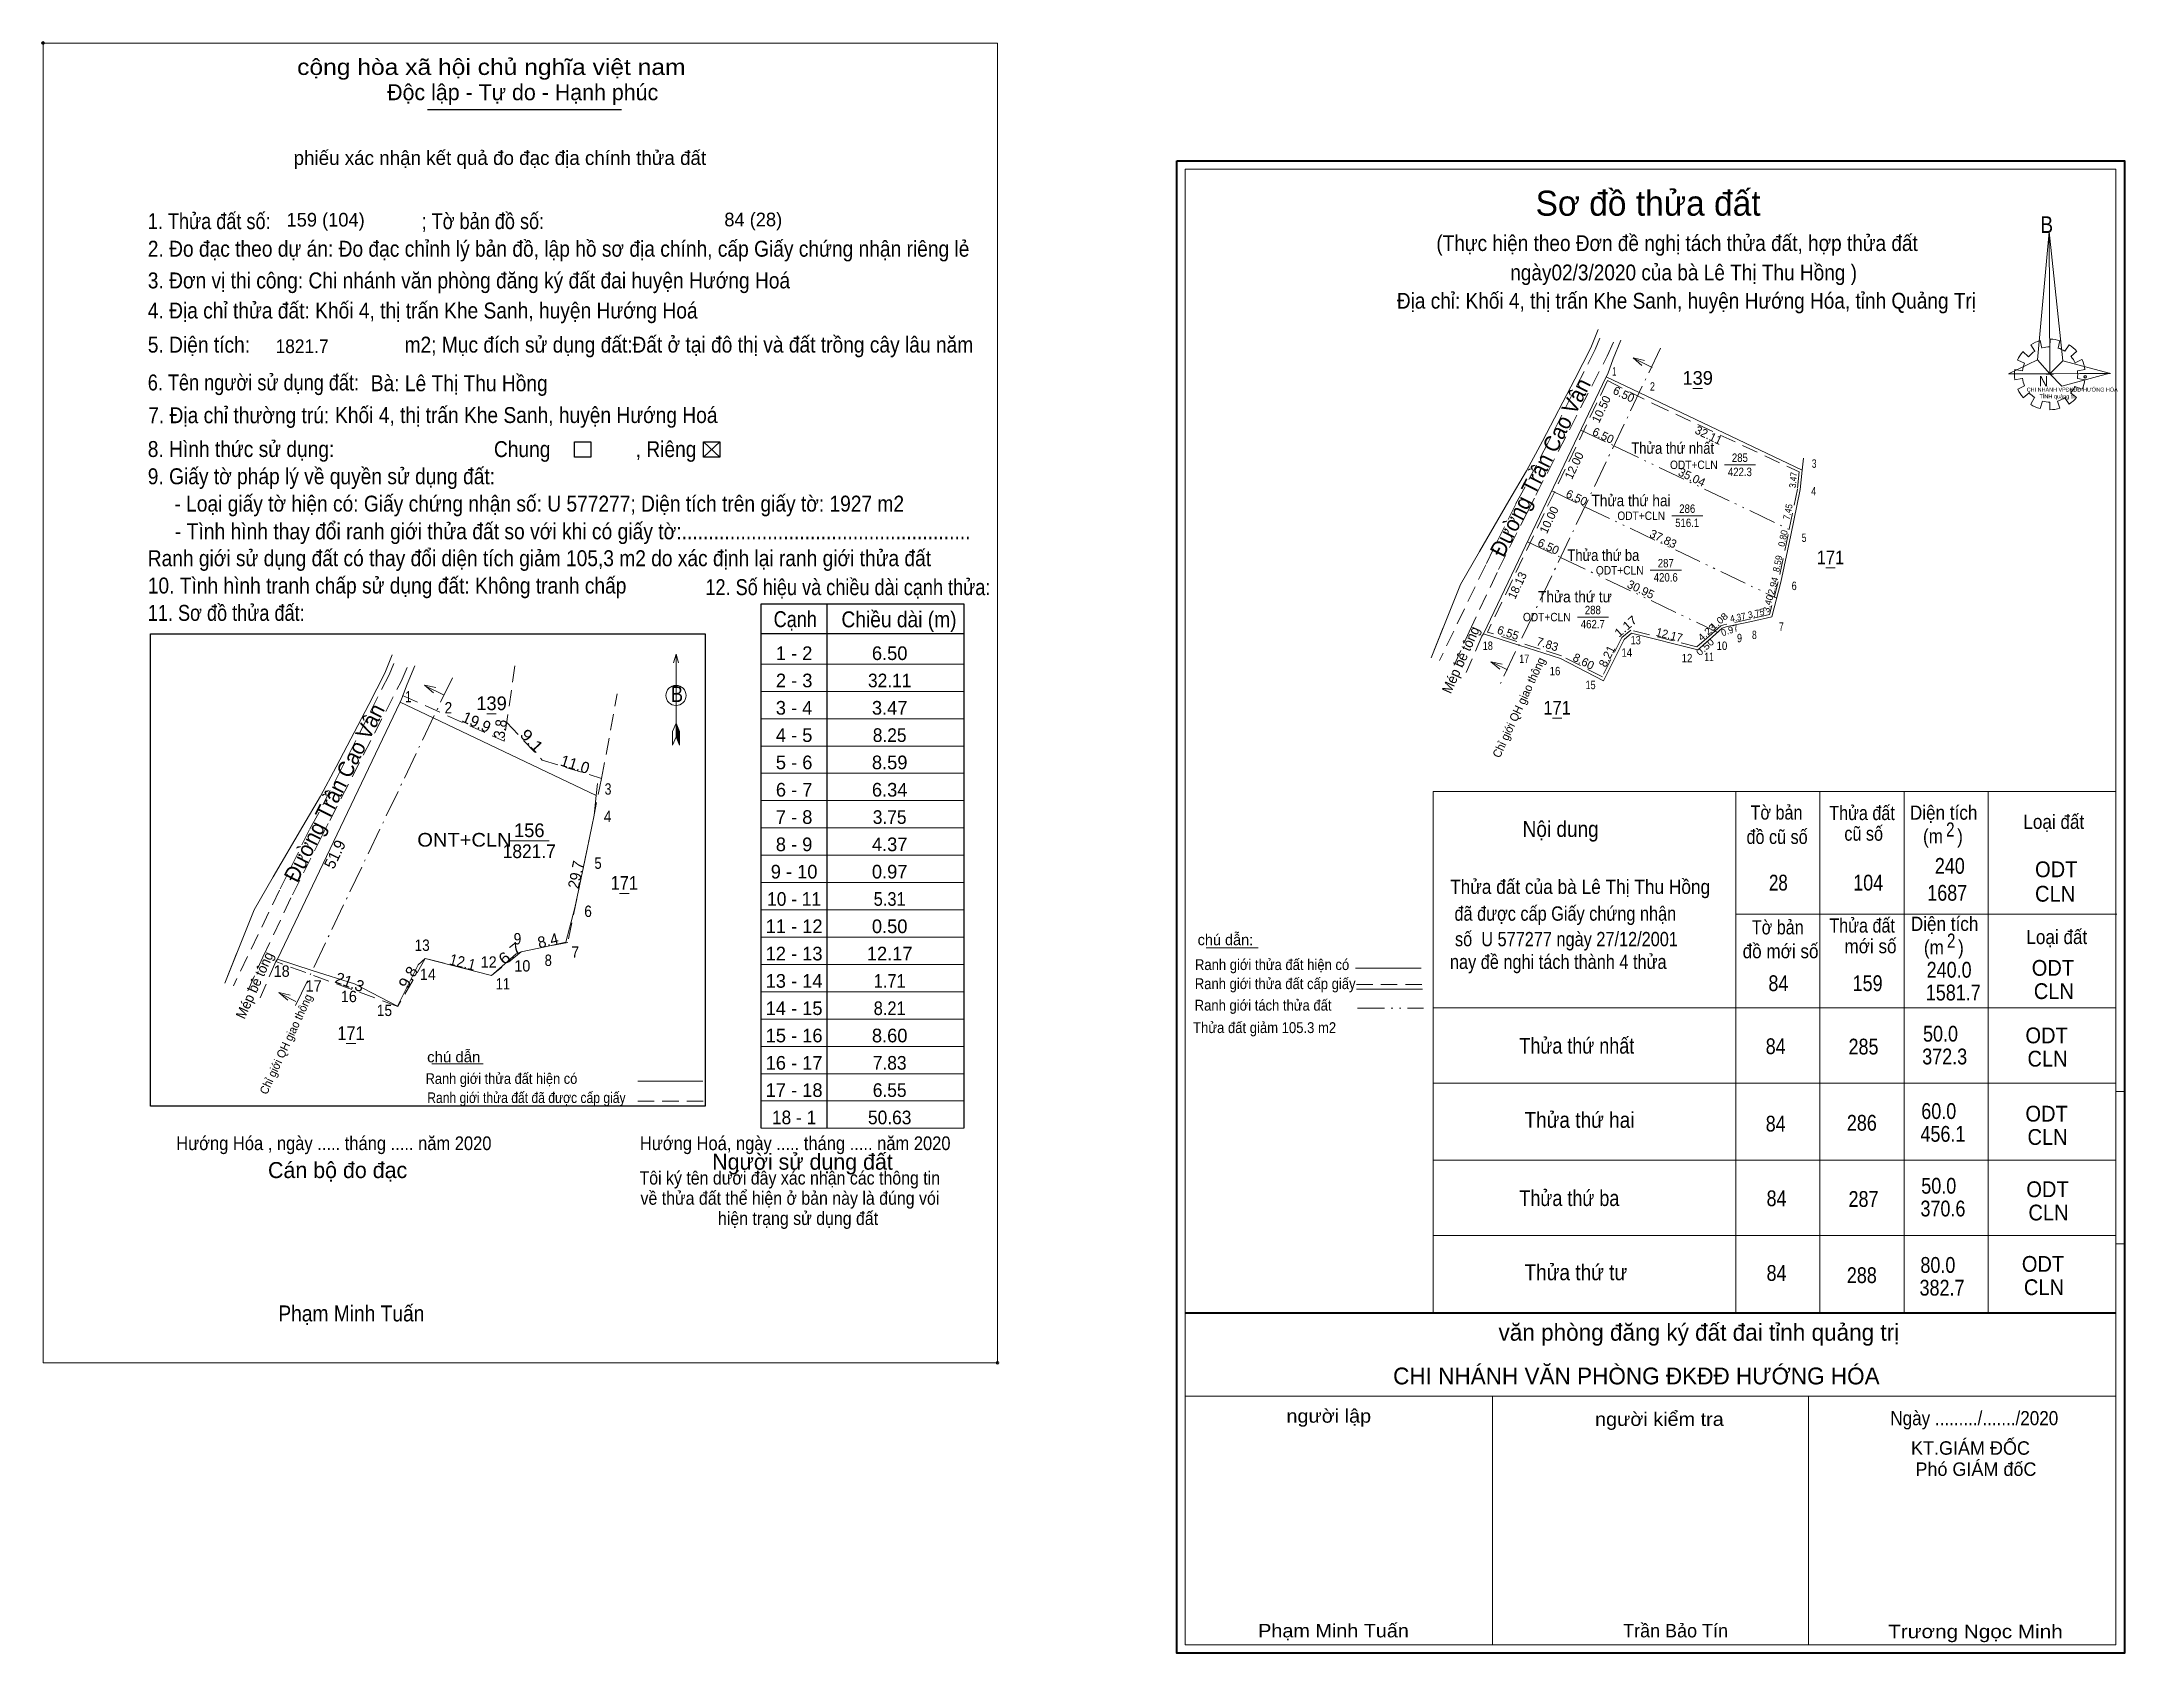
# Model space of a CAD drawing. Header units: metres. Extents: x 549929 to 550299, y 1837998 to 1838285.
import ezdxf
from ezdxf.enums import TextEntityAlignment as Align

# ---------------------------------------------------------------- set-up
doc = ezdxf.new("R2010")
doc.units = ezdxf.units.M
doc.header["$LTSCALE"] = 0.97
doc.header["$PDMODE"] = 32
doc.header["$PDSIZE"] = 0.485
for name, pattern in [('DASH_DOUBLE_DOT', [9.2, 5, -1.2, 0.3, -1.2, 0.3, -1.2]), ('DOT_DASHED', [7.7, 5, -1.2, 0.3, -1.2]), ('MEDIUM_DASHED', [4.5, 3, -1.5])]:
    doc.linetypes.add(name, pattern=pattern)
for name, color, linetype, lineweight in [('1', 7, 'Continuous', 13), ('13', 7, 'Continuous', 13), ('17', 7, 'Continuous', 13), ('23', 7, 'Continuous', 13), ('5', 7, 'Continuous', 35), ('6', 7, 'Continuous', 13), ('63', 7, 'DASH_DOUBLE_DOT', 13)]:
    doc.layers.add(name, color=color, linetype=linetype, lineweight=lineweight)
doc.layers.add('7', color=7, linetype='Continuous')

msp = doc.modelspace()

# ---------------------------------------------------------------- linework, layer by layer
at = {"layer": '1'}
for p, q in [((550280.82, 1838229.77), (550281.84, 1838228.87)), ((550282.99, 1838229.85), (550282.25, 1838230.96)), ((550283.93, 1838231.73), (550284.25, 1838230.41)), ((550285.64, 1838230.62), (550285.68, 1838231.98)), ((550287.44, 1838231.73), (550287.11, 1838230.37)), ((550288.34, 1838229.85), (550289.07, 1838230.96)), ((550290.42, 1838229.77), (550289.4, 1838228.92)), ((550279.39, 1838226.57), (550280.74, 1838226.36)), ((550281.15, 1838227.72), (550279.93, 1838228.23)), ((550284.99, 1838225.76), (550286.3, 1838225.76)), ((550290.13, 1838227.77), (550291.36, 1838228.36)), ((550291.93, 1838226.57), (550290.54, 1838226.36)), ((550280.74, 1838224.99), (550279.39, 1838224.78)), ((550279.93, 1838223.12), (550281.15, 1838223.72)), ((550281.97, 1838222.44), (550280.91, 1838221.58)), ((550289.32, 1838222.44), (550290.42, 1838221.63)), ((550291.4, 1838223.08), (550290.05, 1838223.59)), ((550290.54, 1838224.99), (550291.93, 1838224.78)), ((550282.25, 1838220.43), (550282.95, 1838221.63)), ((550284.34, 1838220.99), (550283.93, 1838219.67)), ((550285.64, 1838219.45), (550285.64, 1838220.77)), ((550286.99, 1838220.99), (550287.4, 1838219.71)), ((550289.07, 1838220.43), (550288.34, 1838221.58)), ((550175.98, 1838151.56), (550297.4, 1838151.56)), ((550175.98, 1838151.56), (550175.98, 1838058.86)), ((550229.79, 1838151.56), (550229.79, 1838058.86)), ((550244.76, 1838151.56), (550244.76, 1838058.86)), ((550259.74, 1838151.56), (550259.74, 1838058.86)), ((550274.71, 1838151.56), (550274.71, 1838058.86)), ((550229.93, 1838129.74), (550297.54, 1838129.74)), ((550175.98, 1838113.06), (550297.4, 1838113.06)), ((550175.98, 1838099.69), (550297.4, 1838099.69)), ((550297.4, 1838098.22), (550298.89, 1838098.22)), ((550175.98, 1838085.96), (550297.4, 1838085.96)), ((550175.98, 1838072.59), (550297.4, 1838072.59)), ((550297.4, 1838071.12), (550298.89, 1838071.12)), ((550130.4, 1838057.41), (550130.4, 1837998.28)), ((550131.91, 1838044), (550297.4, 1838044)), ((550186.56, 1838044), (550186.56, 1837999.79)), ((550242.72, 1838044), (550242.72, 1837999.79))]:
    msp.add_line(p, q, dxfattribs=at)
at = {"layer": '1', "linetype": 'MEDIUM_DASHED'}
msp.add_line((550207, 1838224.62), (550185.66, 1838179.91), dxfattribs=at)
at = {"layer": '1', "lineweight": 35}
msp.add_line((550131.91, 1838058.86), (550297.4, 1838058.86), dxfattribs=at)
at = {"layer": '1'}
for points in [[(550285.56, 1838251.08), (550285.64, 1838225.8), (550283.44, 1838228.32)], [(550285.56, 1838251.08), (550285.64, 1838225.8), (550287.97, 1838228.15)], [(550278.29, 1838225.8), (550283.44, 1838228.32), (550285.64, 1838225.8)], [(550296.42, 1838225.89), (550285.64, 1838225.8), (550287.97, 1838228.15)], [(550296.34, 1838225.93), (550287.77, 1838223.63), (550285.64, 1838225.8)]]:
    msp.add_lwpolyline(points, close=True, dxfattribs=at)
at = {"layer": '1', "linetype": 'MEDIUM_DASHED'}
msp.add_lwpolyline([(550207, 1838224.62), (550215.17, 1838220.49), (550241.09, 1838208.38), (550240.77, 1838205.32), (550239.1, 1838197.26), (550237.35, 1838188.86), (550235.81, 1838183.04), (550232.46, 1838182.26), (550227.7, 1838181.21), (550227.12, 1838181.01), (550225.07, 1838179.17), (550222.9, 1838177.27), (550211.11, 1838180.27), (550209.55, 1838178.91), (550206.07, 1838171.94), (550198.83, 1838175.65), (550195.04, 1838176.87), (550185.66, 1838179.91)], dxfattribs=at)
at = {"layer": '1'}
for centre, major_axis, start_param, end_param in [((550285.6635, 1838225.7165), (6.2992, 0), 2.43958176, 2.72400246), ((550285.6635, 1838225.7165), (4.9368, 0), 2.13373541, 2.44496261), ((550285.6635, 1838225.7165), (6.2992, 0), 1.84955988, 2.13900916), ((550285.6635, 1838225.7165), (4.9368, 0), 1.56985589, 1.85611068), ((550285.6635, 1838225.7165), (6.2992, 0), 1.27924208, 1.56332225), ((550285.6635, 1838225.7165), (4.9368, 0), 1.00270906, 1.2755622), ((550285.6635, 1838225.7165), (6.2992, 0), 0.71056237, 0.99687234), ((550285.6635, 1838225.7165), (6.2992, 0), 3.00667928, 3.29139349), ((550285.6635, 1838225.7165), (4.9368, 0), 2.72368549, 3.01515824), ((550285.6635, 1838225.7165), (4.9368, 0), 0.42678376, 0.70646463), ((550285.6635, 1838225.7165), (4.9368, 0), 6.13558388, 6.41618463), ((550285.6635, 1838225.7165), (6.2992, 0), 0.1390515, 0.43393316), ((550285.6635, 1838225.7165), (6.2992, 0), 3.56988637, 3.85691866), ((550285.6635, 1838225.7165), (4.9368, 0), 3.28229955, 3.56105054), ((550285.6635, 1838225.7165), (4.9368, 0), 3.86077574, 4.13258255), ((550285.6635, 1838225.7165), (4.9368, 0), 5.56137327, 5.83951437), ((550285.6635, 1838225.7165), (6.2992, 0), 5.85230288, 6.13839648), ((550285.6275, 1838225.679), (6.2992, 0), 4.1470906, 4.43659307), ((550285.6635, 1838225.7165), (4.9368, 0), 4.43854677, 4.71314001), ((550285.6635, 1838225.7165), (6.2992, 0), 4.71301008, 4.99761054), ((550285.6635, 1838225.7165), (4.9368, 0), 4.99087134, 5.28933161), ((550285.6635, 1838225.7165), (6.2992, 0), 5.28561416, 5.56798705)]:
    msp.add_ellipse(centre, major_axis=major_axis, ratio=0.995001, start_param=start_param, end_param=end_param, dxfattribs=at)
msp.add_point((550291.93, 1838225.29), dxfattribs=at)
at = {"layer": '13'}
for p, q in [((550227.78, 1838209.65), (550233.3, 1838209.65)), ((550218.42, 1838200.59), (550223.94, 1838200.59)), ((550214.6, 1838190.89), (550220.12, 1838190.89)), ((550201.63, 1838182.57), (550207.15, 1838182.57))]:
    msp.add_line(p, q, dxfattribs=at)
at = {"layer": '17'}
msp.add_line((550135.59, 1838123.76), (550144.88, 1838123.76), dxfattribs=at)
at = {"layer": '23', "lineweight": 25}
for p, q in [((549997.15, 1838272.83), (550031.62, 1838272.83)), ((550068.17, 1838184.9), (550068.17, 1838091.65)), ((550056.51, 1838179.63), (550092.53, 1838179.63))]:
    msp.add_line(p, q, dxfattribs=at)
at = {"layer": '23', "linetype": 'DOT_DASHED'}
for p, q in [((550216.4, 1838230.37), (550187.77, 1838170.41)), ((550001.57, 1838171.79), (549973.26, 1838112.63))]:
    msp.add_line(p, q, dxfattribs=at)
at = {"layer": '23'}
for p, q in [((550211.95, 1838228.44), (550214.96, 1838226.97)), ((550222.18, 1838223.24), (550223.86, 1838223.24)), ((550046.21, 1838213.73), (550049.12, 1838211.01)), ((550046.21, 1838211.01), (550049.12, 1838213.73)), ((550241.62, 1838208.68), (550241.85, 1838210.85)), ((550245.8, 1838191.31), (550247.48, 1838191.31)), ((550177.75, 1838180.7), (550175.61, 1838175.35)), ((550184.96, 1838179.61), (550184.65, 1838179.16)), ((550041.34, 1838175.98), (550041.34, 1838161.29)), ((550056.51, 1838174.21), (550092.53, 1838174.21)), ((550186.75, 1838174.39), (550189.21, 1838173.19)), ((549996.97, 1838170.22), (549999.98, 1838168.74)), ((550056.51, 1838169.36), (550092.53, 1838169.36)), ((550007.69, 1838165.37), (550009.37, 1838165.37)), ((550041.34, 1838163.72), (550040.72, 1838162.22)), ((550041.34, 1838163.72), (550041.96, 1838162.22)), ((550041.34, 1838163.51), (550041.96, 1838162)), ((550041.34, 1838163.3), (550041.96, 1838161.79)), ((550041.34, 1838163.09), (550041.97, 1838161.57)), ((550041.34, 1838162.87), (550041.97, 1838161.35)), ((550041.34, 1838162.66), (550041.97, 1838161.14)), ((550041.34, 1838162.45), (550041.97, 1838160.92)), ((550056.51, 1838164.5), (550092.53, 1838164.5)), ((550197.19, 1838164.58), (550198.86, 1838164.58)), ((550041.34, 1838162.24), (550041.98, 1838160.7)), ((550041.34, 1838162.03), (550041.98, 1838160.48)), ((550041.34, 1838161.81), (550041.98, 1838160.26)), ((550041.34, 1838161.6), (550041.98, 1838160.05)), ((550041.34, 1838161.29), (550041.98, 1838159.79)), ((550041.98, 1838159.79), (550041.96, 1838162.22)), ((550056.51, 1838159.64), (550092.53, 1838159.64)), ((550027.13, 1838150.81), (550027.36, 1838152.98)), ((550056.51, 1838154.79), (550092.53, 1838154.79)), ((550056.51, 1838149.93), (550092.53, 1838149.93)), ((550056.51, 1838145.07), (550092.53, 1838145.07)), ((550011.72, 1838142.79), (550018.76, 1838142.79)), ((550056.51, 1838140.22), (550092.53, 1838140.22)), ((550031.31, 1838133.44), (550032.99, 1838133.44)), ((550056.51, 1838135.36), (550092.53, 1838135.36)), ((550056.51, 1838130.5), (550092.53, 1838130.5)), ((550056.51, 1838125.65), (550092.53, 1838125.65)), ((549963.26, 1838122.83), (549961.12, 1838117.48)), ((549970.47, 1838121.74), (549970.16, 1838121.29)), ((550056.51, 1838120.79), (550092.53, 1838120.79)), ((549971.29, 1838115.43), (549973.75, 1838114.23)), ((550056.51, 1838115.93), (550092.53, 1838115.93)), ((550056.51, 1838111.08), (550092.53, 1838111.08)), ((549982.7, 1838106.71), (549984.37, 1838106.71)), ((550056.51, 1838106.22), (550092.53, 1838106.22)), ((549997.91, 1838103.13), (550007.05, 1838103.13)), ((550034.55, 1838100.02), (550046.09, 1838100.02)), ((550056.51, 1838101.36), (550092.53, 1838101.36)), ((550056.51, 1838096.51), (550092.53, 1838096.51)), ((550056.51, 1838091.65), (550092.53, 1838091.65))]:
    msp.add_line(p, q, dxfattribs=at)
at = {"layer": '23', "linetype": 'MEDIUM_DASHED'}
for p, q in [((550184.65, 1838179.16), (550181.87, 1838172.73)), ((550012.68, 1838173.9), (550010.77, 1838160.51)), ((549992.72, 1838168.61), (550010.77, 1838160.51)), ((550034.54, 1838096.47), (550046.16, 1838096.47))]:
    msp.add_line(p, q, dxfattribs=at)
at = {"layer": '23'}
for points in [[(549928.77, 1838284.66), (550098.48, 1838284.66), (550098.48, 1838049.93), (549928.77, 1838049.93)], [(550191.19, 1838177.57), (550184.96, 1838179.61), (550206.77, 1838225.3), (550212.64, 1838222.51), (550241.62, 1838208.68), (550241.26, 1838205.24), (550239.59, 1838197.16), (550237.84, 1838188.75), (550236.22, 1838182.62), (550232.57, 1838181.77), (550228.29, 1838180.9), (550227.38, 1838180.57), (550223.42, 1838177.03), (550223.03, 1838176.72), (550211.24, 1838179.72), (550209.95, 1838178.6), (550206.29, 1838171.26), (550198.64, 1838175.19)], [(549976.65, 1838119.71), (549970.47, 1838121.74), (549992.28, 1838167.43), (549998.15, 1838164.64), (550027.13, 1838150.81), (550026.77, 1838147.37), (550025.1, 1838139.29), (550023.35, 1838130.88), (550021.73, 1838124.75), (550018.08, 1838123.9), (550013.8, 1838123.03), (550012.89, 1838122.7), (550008.93, 1838119.16), (550008.54, 1838118.85), (549996.75, 1838121.85), (549995.46, 1838120.73), (549991.8, 1838113.39), (549984.15, 1838117.32)]]:
    msp.add_lwpolyline(points, close=True, dxfattribs=at)
for points in [[(550205.34, 1838233.72), (550204.03, 1838230.48), (550201.2, 1838224.9), (550195.42, 1838213.83), (550192.6, 1838208.6), (550189.44, 1838203.26), (550184.21, 1838194.24)], [(550206.77, 1838225.3), (550207.03, 1838225.83), (550208.01, 1838228.52), (550209.37, 1838231.79)], [(550213.11, 1838227.32), (550211.54, 1838228.65), (550213.55, 1838228.22)], [(550184.21, 1838194.24), (550180.82, 1838188.38), (550175.61, 1838175.35)], [(549990.85, 1838175.85), (549989.54, 1838172.61), (549986.71, 1838167.03), (549980.93, 1838155.96), (549978.11, 1838150.73), (549974.95, 1838145.39), (549969.72, 1838136.37)], [(549992.28, 1838167.43), (549992.54, 1838167.96), (549993.52, 1838170.65), (549994.88, 1838173.92)], [(550041.76, 1838174.42), (550041.34, 1838175.98), (550040.92, 1838174.42)], [(550187.82, 1838173.28), (550186.24, 1838174.6), (550188.26, 1838174.17)], [(549998.2, 1838169.12), (549996.63, 1838170.45), (549998.64, 1838170.02)], [(550041.34, 1838161.29), (550040.69, 1838159.79), (550040.72, 1838162.22)], [(549969.72, 1838136.37), (549966.33, 1838130.51), (549961.12, 1838117.48)], [(549972.3, 1838114.45), (549970.72, 1838115.78), (549972.74, 1838115.35)]]:
    msp.add_lwpolyline(points, dxfattribs=at)
at = {"layer": '23', "linetype": 'MEDIUM_DASHED'}
for points in [[(550205.65, 1838232.17), (550204.79, 1838230.15), (550196.35, 1838213.49), (550192.06, 1838205.19), (550190.6, 1838202.54), (550185.34, 1838191.87), (550177.11, 1838174.85)], [(550187.61, 1838191.05), (550192.68, 1838201.14), (550194.24, 1838204.24), (550206.93, 1838228.97), (550208.03, 1838231.48)], [(550179.7, 1838174), (550182.38, 1838179.96), (550187.61, 1838191.05)], [(549991.16, 1838174.3), (549990.3, 1838172.28), (549981.86, 1838155.62), (549977.57, 1838147.32), (549976.11, 1838144.67), (549970.85, 1838134), (549962.62, 1838116.98)], [(549973.12, 1838133.18), (549978.19, 1838143.27), (549979.75, 1838146.37), (549992.44, 1838171.1), (549993.54, 1838173.61)], [(550011.24, 1838163.8), (550017.56, 1838157.14), (550028.11, 1838153.86), (550030.88, 1838168.9)], [(550028.11, 1838153.86), (550022.08, 1838124.72), (550013.8, 1838123.03), (550008.54, 1838118.85), (549996.75, 1838121.85), (549991.89, 1838113.34), (549970.16, 1838121.29), (549967.38, 1838114.86)], [(549965.21, 1838116.13), (549967.89, 1838122.09), (549973.12, 1838133.18)]]:
    msp.add_lwpolyline(points, dxfattribs=at)
at = {"layer": '23', "linetype": 'DASH_DOUBLE_DOT'}
for points in [[(550202.25, 1838215.83), (550208.12, 1838213.03), (550239.75, 1838197.94)], [(550197.08, 1838205), (550202.95, 1838202.2), (550237.09, 1838185.91)], [(550192.77, 1838195.97), (550198.64, 1838193.18), (550226.58, 1838179.85)]]:
    msp.add_lwpolyline(points, dxfattribs=at)
at = {"layer": '23', "lineweight": 25}
for points in [[(550023.28, 1838213.73), (550026.19, 1838213.73), (550026.19, 1838211.01), (550023.28, 1838211.01)], [(550046.21, 1838213.73), (550049.12, 1838213.73), (550049.12, 1838211.01), (550046.21, 1838211.01)], [(549947.89, 1838179.61), (550046.53, 1838179.61), (550046.53, 1838095.58), (549947.89, 1838095.58)]]:
    msp.add_lwpolyline(points, close=True, dxfattribs=at)
msp.add_lwpolyline([(550056.51, 1838091.65), (550056.51, 1838184.9), (550092.53, 1838184.9), (550092.53, 1838091.65)], dxfattribs=at)
at = {"layer": '23'}
msp.add_circle((550041.3368, 1838168.6354), 1.7926, dxfattribs=at)
for p in [(549928.77, 1838284.66), (550098.49, 1838049.93)]:
    msp.add_point(p, dxfattribs=at)
at = {"layer": '5'}
msp.add_lwpolyline([(550130.42, 1838263.73), (550298.9, 1838263.73), (550298.9, 1837998.29), (550130.42, 1837998.29)], close=True, dxfattribs=at)
at = {"layer": '5', "lineweight": 13}
msp.add_lwpolyline([(550297.4, 1838058.85), (550297.4, 1837999.78), (550131.91, 1837999.78), (550131.91, 1838262.24), (550297.4, 1838262.24)], close=True, dxfattribs=at)
at = {"layer": '6'}
for p, q in [((550162.15, 1838120.16), (550173.88, 1838120.16)), ((550162.33, 1838116.41), (550174.06, 1838116.41))]:
    msp.add_line(p, q, dxfattribs=at)
at = {"layer": '6', "linetype": 'MEDIUM_DASHED'}
msp.add_line((550162.33, 1838117.2), (550174.15, 1838117.2), dxfattribs=at)
at = {"layer": '63'}
msp.add_line((550162.5, 1838113.01), (550174.29, 1838113.01), dxfattribs=at)

# ---------------------------------------------------------------- texts
at = {"layer": '1'}
msp.add_text('Sơ đồ thửa đất', height=4.455, dxfattribs=at).set_placement((550214.21, 1838253.95), align=Align.CENTER)
for s, height, width, p in [('B', 2.967, 0.85, (550283.98, 1838250.88)), ('N', 1.854, 0.9, (550283.7, 1838223.6)), ('CHI NHÁNH VPĐKĐĐ-HƯỚNG HÓA', 0.7016, 0.95, (550281.54, 1838222.67)), ('TỈNH quảng trị', 0.702, 1.05, (550283.8, 1838221.46))]:
    msp.add_text(s, height=height, dxfattribs=dict(at, width=width)).set_placement(p)
for s, height, p in [('văn phòng đăng ký đất đai tỉnh quảng trị', 2.995, (550258.86, 1838053.88)), ('CHI NHÁNH VĂN PHÒNG ĐKĐĐ HƯỚNG HÓA', 2.995, (550255.38, 1838046.11)), ('KT.GIÁM ĐỐC', 2.392, (550282.11, 1838033.6)), ('Phó GIÁM đốC', 2.392, (550283.26, 1838029.84)), ('Trần Bảo Tín', 2.39, (550228.42, 1838001.12))]:
    msp.add_text(s, height=height, dxfattribs=at).set_placement(p, align=Align.RIGHT)
for s, height, width, p in [('người lập', 2.396, 1.1, (550164.95, 1838039.3)), ('người kiểm tra', 2.396, 1.1, (550227.66, 1838038.73)), ('Phạm Minh Tuấn', 2.392, 1.1, (550171.66, 1838001.12)), ('Trương Ngọc Minh', 2.392, 1.15, (550287.94, 1838000.97))]:
    msp.add_text(s, height=height, dxfattribs=dict(at, width=width)).set_placement(p, align=Align.RIGHT)
at = {"layer": '13', "width": 0.85}
for s, p in [('285', (550230.525, 1838210.16)), ('422.3', (550230.53, 1838207.64)), ('516.1', (550221.165, 1838198.58)), ('286', (550221.17, 1838201.1)), ('287', (550217.35, 1838191.4)), ('420.6', (550217.345, 1838188.88)), ('462.7', (550204.375, 1838180.56)), ('288', (550204.38, 1838183.08))]:
    msp.add_text(s, height=1.5, dxfattribs=at).set_placement(p, align=Align.CENTER)
at = {"layer": '13', "width": 0.9}
for p in [(550227.08, 1838208.9), (550217.72, 1838199.84), (550213.9, 1838190.14), (550200.93, 1838181.82)]:
    msp.add_text('ODT+CLN ', height=1.5, dxfattribs=at).set_placement(p, align=Align.RIGHT)
at = {"layer": '23'}
for s, height, width, p in [('cộng hòa xã hội chủ nghĩa việt nam', 2.845, 1.15, (549973.96, 1838278.98)), ('1. Thửa đất số:                              ; Tờ bản đồ số:', 2.833, 0.85, (549947.4, 1838251.56)), ('2. Đo đạc theo dự án: Đo đạc chỉnh lý bản đồ, lập hồ sơ địa chính, cấp Giấy chứng nhận riêng lẻ ', 2.833, 0.9, (549947.4, 1838246.66)), ('3. Đơn vị thi công: Chi nhánh văn phòng đăng ký đất đai huyện Hướng Hoá', 2.833, 0.9, (549947.4, 1838241.02)), ('4. Địa chỉ thửa đất: Khối 4, thị trấn Khe Sanh, huyện Hướng Hoá', 2.833, 0.9, (549947.4, 1838235.67)), ('5. Diện tích:                             m2; Mục đích sử dụng đất:', 2.833, 0.9, (549947.4, 1838229.6)), ('1821.7', 2.43, 0.95, (549970.12, 1838229.51)), ('Đất ở tại đô thị và đất trồng cây lâu năm', 2.833, 0.9, (550033.58, 1838229.61)), ('6. Tên người sử dụng đất:', 2.833, 0.85, (549947.4, 1838222.88)), ('Bà: Lê Thị Thu Hồng', 2.833, 0.9, (549987.06, 1838222.74)), ('7. Địa chỉ thường trú:', 2.833, 0.9, (549947.48, 1838217.05)), ('Khối 4, thị trấn Khe Sanh, huyện Hướng Hoá', 2.833, 0.9, (549980.7, 1838217.08)), ('8. Hình thức sử dụng:', 2.833, 0.9, (549947.4, 1838211.04)), ('Chung                , Riêng', 2.833, 0.9, (550008.96, 1838211.02)), ('9. Giấy tờ pháp lý về quyền sử dụng đất:', 2.833, 0.9, (549947.4, 1838206.19)), ('     - Loại giấy tờ hiện có: Giấy chứng nhận số: U 577277; Diện tích trên giấy tờ: 1927 m2', 2.833, 0.9, (549947.4, 1838201.33)), ('     - Tình hình thay đổi ranh giới thửa đất so với khi có giấy tờ:......................................................', 2.845, 0.9, (549947.47, 1838196.4)), ('Ranh giới sử dụng đất có thay đổi diện tích giảm 105,3 m2 do xác định lại ranh giới thửa đất', 2.83, 0.9, (549947.4, 1838191.62)), ('10. Tình hình tranh chấp sử dụng đất: Không tranh chấp', 2.833, 0.9, (549947.4, 1838186.76)), ('12. Số hiệu và chiều dài cạnh thửa:', 2.833, 0.85, (550046.57, 1838186.47)), ('11. Sơ đồ thửa đất:', 2.833, 0.85, (549947.4, 1838181.9)), ('Cạnh', 2.833, 0.85, (550058.7, 1838180.78)), ('Chiều dài (m)', 2.833, 0.9, (550070.76, 1838180.75)), ('B', 2.833, 0.85, (550040.44, 1838167.46)), ('chú dẫn', 1.894, 1.05, (549997.08, 1838103.39)), ('Ranh giới thửa đất hiện có ', 1.894, 0.9, (549996.81, 1838099.55)), ('Ranh giới thửa đất đã được cấp giấy', 1.894, 0.85, (549997.1, 1838096.15)), ('Hướng Hóa , ngày ..... tháng ..... năm 2020', 2.437, 0.9, (549952.46, 1838087.78)), ('Hướng Hoá, ngày ..... tháng ..... năm 2020', 2.437, 0.9, (550034.91, 1838087.78)), ('Phạm Minh Tuấn', 2.833, 0.9, (549970.62, 1838057.31))]:
    msp.add_text(s, height=height, dxfattribs=dict(at, width=width)).set_placement(p)
for s, height, p in [('Độc lập - Tự do - Hạnh phúc', 2.845, (549989.96, 1838274.49)), ('159 (104)', 2.428, (549972.08, 1838252.02)), ('84 (28)', 2.428, (550049.93, 1838252.06)), ('Cán bộ đo đạc', 2.846, (549968.78, 1838082.8)), ('Người sử dụng đất', 2.845, (550047.77, 1838084.29))]:
    msp.add_text(s, height=height, dxfattribs=at).set_placement(p)
for s, height, p in [('phiếu xác nhận kết quả đo đạc địa chính thửa đất', 2.498, (550010.015, 1838262.98)), ('139', 2.428, (550223.025, 1838223.89)), ('1 - 2', 2.428, (550062.335, 1838174.93)), ('6.50', 2.428, (550079.335, 1838174.93)), ('2 - 3', 2.428, (550062.345, 1838170.08)), ('139', 2.428, (550008.535, 1838166.02)), ('3 - 4', 2.428, (550062.335, 1838165.22)), ('3.47', 2.428, (550079.335, 1838165.22)), ('4 - 5', 2.428, (550062.34, 1838160.36)), ('5 - 6', 2.428, (550062.34, 1838155.51)), ('8.59', 2.428, (550079.335, 1838155.51)), ('6 - 7', 2.428, (550062.345, 1838150.65)), ('6.34', 2.428, (550079.335, 1838150.65)), ('7 - 8', 2.428, (550062.34, 1838145.79)), ('156', 2.428, (550015.245, 1838143.44)), ('8 - 9', 2.428, (550062.335, 1838140.94)), ('4.37', 2.428, (550079.335, 1838140.94)), ('9 - 10', 2.428, (550062.34, 1838136.08)), ('0.97', 2.428, (550079.335, 1838136.08)), ('11 - 12', 2.428, (550062.34, 1838126.37)), ('0.50', 2.428, (550079.335, 1838126.37)), ('12 - 13', 2.428, (550062.335, 1838121.51)), ('12.17', 2.428, (550079.335, 1838121.51)), ('13 - 14', 2.428, (550062.335, 1838116.65)), ('14 - 15', 2.428, (550062.335, 1838111.8)), ('15 - 16', 2.428, (550062.34, 1838106.94)), ('8.60', 2.428, (550079.335, 1838106.94)), ('16 - 17', 2.428, (550062.335, 1838102.08)), ('17 - 18', 2.428, (550062.34, 1838097.23))]:
    msp.add_text(s, height=height, dxfattribs=at).set_placement(p, align=Align.CENTER)
for s, height, width, p in [('1', 1.5, 0.65, (550208.205, 1838225.53)), ('2', 1.5, 0.8, (550214.975, 1838222.83)), ('3', 1.5, 0.75, (550243.74, 1838209.12)), ('4', 1.5, 0.8, (550243.67, 1838204.23)), ('5', 1.5, 0.75, (550241.96, 1838195.92)), ('171', 2.428, 0.9, (550246.635, 1838191.96)), ('6', 1.5, 0.8, (550240.185, 1838187.37)), ('7', 1.5, 0.75, (550237.905, 1838180.12)), ('18', 1.5, 0.8, (550185.705, 1838176.72)), ('13', 1.5, 0.8, (550212.01, 1838177.71)), ('10', 1.5, 0.85, (550227.34, 1838176.72)), ('9', 1.5, 0.8, (550230.46, 1838178.09)), ('8', 1.5, 0.75, (550233.105, 1838178.66)), ('17', 1.5, 0.8, (550192.175, 1838174.4)), ('16', 1.5, 0.85, (550197.655, 1838172.22)), ('14', 1.5, 0.85, (550210.42, 1838175.51)), ('12', 1.5, 0.85, (550221.125, 1838174.52)), ('11', 1.5, 0.75, (550225.045, 1838174.73)), ('32.11', 2.428, 0.95, (550079.335, 1838170.08)), ('15', 1.5, 0.8, (550203.98, 1838169.75)), ('1', 2.023, 0.75, (549993.72, 1838167.4)), ('2', 2.023, 0.9, (550000.855, 1838165.43)), ('171', 2.428, 0.9, (550198.025, 1838165.23)), ('8.25', 2.428, 0.95, (550079.33, 1838160.36)), ('3', 2.023, 0.8, (550029.25, 1838150.99)), ('4', 2.023, 0.9, (550029.175, 1838146.1)), ('3.75', 2.428, 0.95, (550079.33, 1838145.79)), ('ONT+CLN', 2.428, 1.1, (550003.715, 1838141.75)), ('1821.7', 2.43, 0.95, (550015.24, 1838139.71)), ('5', 2.023, 0.85, (550027.47, 1838137.79)), ('171', 2.428, 0.9, (550032.145, 1838134.09)), ('10 - 11', 2.428, 0.95, (550062.34, 1838131.22)), ('5.31', 2.428, 0.9, (550079.335, 1838131.22)), ('6', 2.023, 0.9, (550025.7, 1838129.24)), ('9', 2.023, 0.9, (550013.14, 1838124.36)), ('13', 2.023, 0.9, (549996.19, 1838123.2)), ('12', 2.023, 0.95, (550008.025, 1838120.21)), ('8', 2.023, 0.85, (550018.62, 1838120.53)), ('7', 2.023, 0.9, (550023.42, 1838121.99)), ('18', 2.023, 0.95, (549971.21, 1838118.59)), ('17', 2.023, 0.95, (549976.89, 1838115.97)), ('14', 2.023, 0.95, (549997.205, 1838118.03)), ('11', 2.023, 0.85, (550010.55, 1838116.34)), ('10', 2.023, 0.95, (550014.005, 1838119.53)), ('1.71', 2.428, 0.9, (550079.335, 1838116.65)), ('16', 2.023, 0.95, (549983.155, 1838114.09)), ('15', 2.023, 0.9, (549989.49, 1838111.62)), ('8.21', 2.428, 0.9, (550079.335, 1838111.8)), ('171', 2.428, 0.9, (549983.535, 1838107.36)), ('7.83', 2.43, 0.95, (550079.335, 1838102.08)), ('6.55', 2.43, 0.95, (550079.335, 1838097.23)), ('18 - 1', 2.428, 0.95, (550062.34, 1838092.37)), ('50.63', 2.428, 0.95, (550079.335, 1838092.37)), ('Tôi ký tên dưới đây xác nhận các thông tin', 2.351, 0.9, (550061.57, 1838081.65)), ('về thửa đất thể hiện ở bản này là đúng vói', 2.351, 0.9, (550061.595, 1838078.06)), ('hiện trạng sử dụng đất', 2.351, 0.9, (550063.04, 1838074.46))]:
    msp.add_text(s, height=height, dxfattribs=dict(at, width=width)).set_placement(p, align=Align.CENTER)
at = {"layer": '23', "width": 0.95}
for s, height, rotation, p in [('Đường Trần Cao Vân', 2.833, 63.287, (550188.5, 1838193.03)), ('Mép bê tông', 1.8, 65.77, (550179.1, 1838168.81)), ('Đường Trần Cao Vân', 2.833, 63.287, (549974.01, 1838135.16)), ('Mép bê tông', 1.8, 65.77, (549964.61, 1838110.94))]:
    msp.add_text(s, height=height, rotation=rotation, dxfattribs=at).set_placement(p)
at = {"layer": '23'}
for s, height, p in [('10.50', 1.5, (550205.48, 1838216.95)), ('12.00', 1.5, (550200.66, 1838206.93)), ('10.00', 1.5, (550196.19, 1838197.27)), ('18.13', 1.5, (550190.54, 1838185.61)), ('51.9', 2, (549980.46, 1838137.6))]:
    msp.add_text(s, height=height, rotation=64.481, dxfattribs=at).set_placement(p)
for s, height, rotation, p in [('6.50', 1.5, 334.501, (550209.5671, 1838221.519)), ('6.50', 1.5, 334.501, (550205.9021, 1838214.1866)), ('32.11', 1.5, 334.501, (550224.6371, 1838214.2325)), ('35.04', 1.5, 334.501, (550221.6721, 1838206.7768)), ('6.50', 1.5, 334.501, (550201.1871, 1838203.139)), ('6.50', 1.5, 334.501, (550196.1671, 1838194.459)), ('37.83', 1.5, 334.501, (550216.5771, 1838195.8135)), ('30.95', 1.5, 334.501, (550212.5921, 1838186.8211)), ('2.94', 1.2, 75.155, (550236.9973, 1838187.9913)), ('3.40', 1.2, 75.155, (550236.0973, 1838184.8013)), ('6.55', 1.5, 341.804, (550189.0808, 1838179.0648)), ('0.97', 1.2, 19.933, (550228.9155, 1838179.6578)), ('7.83', 1.5, 342.299, (550196.087, 1838177.0365)), ('8.21', 1.5, 63.524, (550207.5619, 1838175.2606)), ('8.60', 1.5, 332.787, (550202.397, 1838174.0202)), ('19.9', 2, 335.831, (550005.4556, 1838162.9825)), ('11.0', 2, 342.73, (550023.0931, 1838155.4204)), ('8.4', 2, 13.056, (550018.7991, 1838124.0726)), ('21.3', 2, 339.905, (549982.9664, 1838116.7196))]:
    msp.add_text(s, height=height, rotation=rotation, dxfattribs=at).set_placement(p, align=Align.CENTER)
for s, height, rotation, width, p in [('3.47', 1.2, 83.963, 0.9, (550240.6067, 1838206.8869)), ('7.45', 1.2, 78.309, 0.9, (550239.6435, 1838201.1784)), ('0.80', 1.2, 78.309, 0.95, (550238.7687, 1838196.4534)), ('8.59', 1.2, 78.309, 0.95, (550237.8266, 1838191.9534)), ('1.17', 1.5, 40.965, 1.15, (550210.7083, 1838180.3379)), ('4.23', 1.2, 41.798, 1.15, (550225.0501, 1838179.4239)), ('1.08', 1.2, 41.798, 1.15, (550227.2101, 1838181.3728)), ('4.37', 1.2, 11.536, 0.9, (550230.29, 1838181.9298)), ('3.75', 1.2, 13.056, 0.95, (550233.5445, 1838182.6403)), ('12.17', 1.5, 345.724, 0.95, (550217.8051, 1838178.6611)), ('0.50', 1.2, 41.798, 1.15, (550224.7451, 1838176.7762)), ('Chỉ giới QH giao thông', 1.5, 65.127, 0.95, (550191.9047, 1838166.1795)), ('3.8', 2, 81.886, 0.9, (550011.0608, 1838162.5489)), ('9.1', 2, 313.5, 1.2, (550014.9565, 1838159.8933)), ('29.7', 2, 78.309, 0.95, (550024.5309, 1838136.5524)), ('12.1', 2, 345.724, 0.9, (550003.1484, 1838120.2201)), ('6.7', 2, 38.473, 1.15, (550012.4329, 1838121.9445)), ('9.8', 2, 60.27, 1.05, (549994.566, 1838118.0191)), ('Chỉ giới QH giao thông', 1.5, 65.127, 0.95, (549972.6547, 1838106.3095))]:
    msp.add_text(s, height=height, rotation=rotation, dxfattribs=dict(at, width=width)).set_placement(p, align=Align.CENTER)
at = {"layer": '6'}
for s, height, width, p in [('Thửa thứ nhất', 2.022, 0.85, (550211.23, 1838211.61)), ('Thửa thứ hai', 2.02, 0.9, (550204.14, 1838202.29)), ('Thửa thứ ba', 2.02, 0.85, (550199.87, 1838192.57)), ('Thửa thứ tư', 2.02, 0.9, (550194.63, 1838185.18)), ('Tờ bản ', 2.527, 0.85, (550232.43, 1838146.56)), ('Thửa đất', 2.527, 0.85, (550246.42, 1838146.47)), ('Diện tích', 2.527, 0.9, (550260.77, 1838146.53)), ('Loại đất', 2.527, 0.9, (550280.94, 1838144.91)), ('Nội dung', 2.808, 0.9, (550191.89, 1838143.47)), ('đồ cũ số', 2.53, 0.85, (550231.71, 1838142.22)), ('cũ số', 2.53, 0.85, (550249.11, 1838142.8)), ('(m   )', 2.527, 0.9, (550263.09, 1838142.35)), ('2', 2.527, 0.8, (550267.2, 1838143.53)), ('28', 2.81, 0.8, (550235.7, 1838133.94)), ('104', 2.81, 0.85, (550250.68, 1838133.94)), ('240', 2.81, 0.85, (550265.2, 1838136.92)), ('ODT', 2.81, 0.95, (550283.02, 1838136.31)), ('Thửa đất của bà Lê Thị Thu Hồng', 2.55, 0.9, (550179, 1838133.33)), ('1687', 2.81, 0.85, (550263.85, 1838132.13)), ('CLN', 2.808, 0.95, (550283.02, 1838131.96)), (' đã được cấp Giấy chứng nhận', 2.548, 0.85, (550178.97, 1838128.57)), ('Thửa đất', 2.527, 0.85, (550246.44, 1838126.46)), ('Diện tích', 2.527, 0.9, (550260.94, 1838126.76)), (' số  U 577277 ngày 27/12/2001', 2.55, 0.85, (550179.06, 1838124.03)), ('Tờ bản ', 2.527, 0.85, (550232.65, 1838126.14)), ('mới số', 2.527, 0.9, (550249.13, 1838122.78)), ('2', 2.527, 0.8, (550267.36, 1838123.77)), ('Loại đất', 2.527, 0.9, (550281.48, 1838124.42)), ('Ranh giới thửa đất hiện có ', 1.926, 0.9, (550133.63, 1838119.8)), ('nay đề nghi tách thành 4 thửa', 2.55, 0.85, (550178.97, 1838119.99)), ('đồ mới số', 2.527, 0.9, (550231.02, 1838121.9)), ('(m   )', 2.527, 0.9, (550263.25, 1838122.58)), ('Ranh giới thửa đất cấp giấy', 1.926, 0.9, (550133.6, 1838116.41)), ('84', 2.81, 0.85, (550235.6, 1838116.05)), ('159', 2.81, 0.85, (550250.58, 1838116.05)), ('240.0', 2.81, 0.85, (550263.74, 1838118.44)), ('ODT', 2.81, 0.95, (550282.43, 1838118.78)), ('Ranh giới tách thửa đất', 1.926, 0.9, (550133.58, 1838112.58)), ('1581.7', 2.81, 0.85, (550263.59, 1838114.39)), ('CLN', 2.808, 0.95, (550282.8, 1838114.64)), ('Thửa đất giảm 105.3 m2', 1.93, 0.9, (550133.29, 1838108.59)), ('Thửa thứ nhất', 2.808, 0.85, (550191.32, 1838104.93)), ('84', 2.81, 0.85, (550235.12, 1838104.84)), ('285', 2.81, 0.85, (550249.85, 1838104.78)), ('50.0', 2.81, 0.85, (550263.1, 1838107.07)), ('ODT', 2.81, 0.95, (550281.31, 1838106.77)), ('372.3', 2.81, 0.85, (550262.95, 1838103.02)), ('CLN', 2.808, 0.95, (550281.68, 1838102.63)), ('60.0', 2.81, 0.85, (550262.79, 1838093.31)), ('Thửa thứ hai', 2.808, 0.9, (550192.23, 1838091.74)), ('84', 2.81, 0.85, (550235.12, 1838091.08)), ('286', 2.81, 0.85, (550249.55, 1838091.23)), ('456.1', 2.81, 0.85, (550262.64, 1838089.26)), ('ODT', 2.81, 0.95, (550281.31, 1838092.85)), ('CLN', 2.808, 0.95, (550281.68, 1838088.71)), ('50.0', 2.81, 0.85, (550262.79, 1838080.03)), ('ODT', 2.81, 0.95, (550281.47, 1838079.41)), ('Thửa thứ ba', 2.81, 0.85, (550191.32, 1838077.83)), ('84', 2.81, 0.85, (550235.28, 1838077.8)), ('287', 2.81, 0.85, (550249.85, 1838077.68)), ('370.6', 2.81, 0.85, (550262.64, 1838075.98)), ('CLN', 2.808, 0.95, (550281.84, 1838075.27)), ('Thửa thứ tư', 2.81, 0.9, (550192.23, 1838064.64)), ('84', 2.81, 0.85, (550235.28, 1838064.52)), ('288', 2.81, 0.85, (550249.55, 1838064.13)), ('80.0', 2.81, 0.85, (550262.63, 1838065.95)), ('ODT', 2.81, 0.95, (550280.67, 1838066.13)), ('382.7', 2.81, 0.85, (550262.48, 1838061.9)), ('CLN', 2.808, 0.95, (550281.04, 1838061.99))]:
    msp.add_text(s, height=height, dxfattribs=dict(at, width=width)).set_placement(p)
msp.add_text('chú dẫn:', height=1.926, dxfattribs=at).set_placement((550134.1, 1838124.22))
at = {"layer": '6', "width": 0.9}
msp.add_text('Ngày ........./......./2020', height=2.522, dxfattribs=at).set_placement((550272.215, 1838038.85), align=Align.CENTER)
at = {"layer": '7', "width": 0.9}
for s, height, p in [('(Thực hiện theo Đơn đề nghị tách thửa đất, hợp thửa đất ', 2.808, (550219.83, 1838247.67)), ('ngày02/3/2020 của bà Lê Thị Thu Hồng )', 2.81, (550220.525, 1838242.45)), ('Địa chỉ: Khối 4, thị trấn Khe Sanh, huyện Hướng Hóa, tỉnh Quảng Trị', 2.81, (550221.025, 1838237.42))]:
    msp.add_text(s, height=height, dxfattribs=at).set_placement(p, align=Align.CENTER)

doc.saveas('drawing.dxf')
